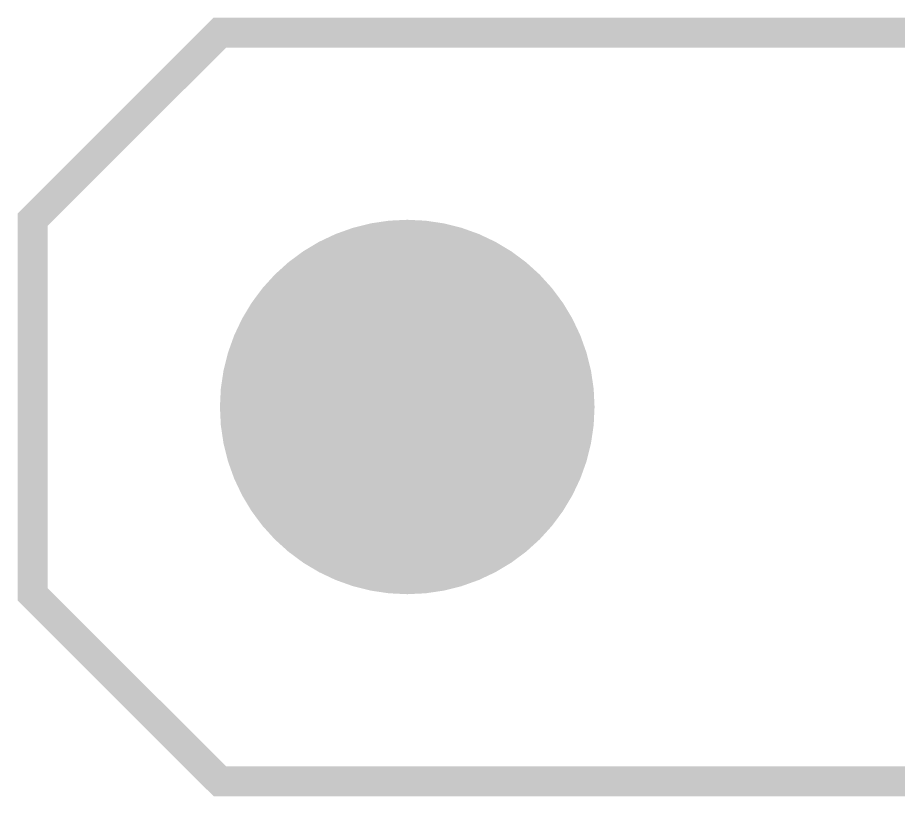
# Model space of a CAD drawing. Header units: inches. Extents: x 15 to 148, y 10 to 111.
# Drawn here: x 138.435 to 138.964, y 99.616 to 100.084 of the extents above; entities that cross this region are included whole.
import ezdxf

# ---------------------------------------------------------------- set-up
doc = ezdxf.new("R2010")
doc.units = ezdxf.units.IN
doc.header["$MEASUREMENT"] = 0
doc.layers.add('BLK_12AWG', color=7, linetype='Continuous')

# ---------------------------------------------------------------- blocks, each defined once
blk = doc.blocks.new('EPAD')
at = {"const_width": 0.5}
blk.add_lwpolyline([(-0.25, 0, 1), (0.25, 0, 1)], format="xyb", close=True, dxfattribs=at)
blk = doc.blocks.new('CEGHSD')
at = {"const_width": 0.008}
blk.add_lwpolyline([(134.83875, 100.63483), (135.13875, 100.63483), (135.18875, 100.58483), (135.18875, 100.48483), (135.13875, 100.43483), (134.83875, 100.43483), (134.78875, 100.48483), (134.78875, 100.58483), (134.83875, 100.63483)], dxfattribs=at)
blk.add_lwpolyline([(134.83875, 100.63483), (135.13875, 100.63483), (135.18875, 100.58483), (135.18875, 100.48483), (135.13875, 100.43483), (134.83875, 100.43483), (134.78875, 100.48483), (134.78875, 100.58483), (134.83875, 100.63483)], dxfattribs=at)
blk.add_lwpolyline([(134.83875, 100.63483), (135.13875, 100.63483), (135.18875, 100.58483), (135.18875, 100.48483), (135.13875, 100.43483), (134.83875, 100.43483), (134.78875, 100.48483), (134.78875, 100.58483), (134.83875, 100.63483)], dxfattribs=at)
at = {"xscale": 0.1, "yscale": 0.1}
blk.add_blockref('EPAD', (134.88875, 100.53483), dxfattribs=at)

msp = doc.modelspace()

# ---------------------------------------------------------------- block references
at = {"layer": 'BLK_12AWG', "xscale": 2.25, "yscale": 2.25, "zscale": 2.25}
msp.add_blockref('CEGHSD', (-164.83027, -126.3532), dxfattribs=at)

doc.saveas('drawing.dxf')
